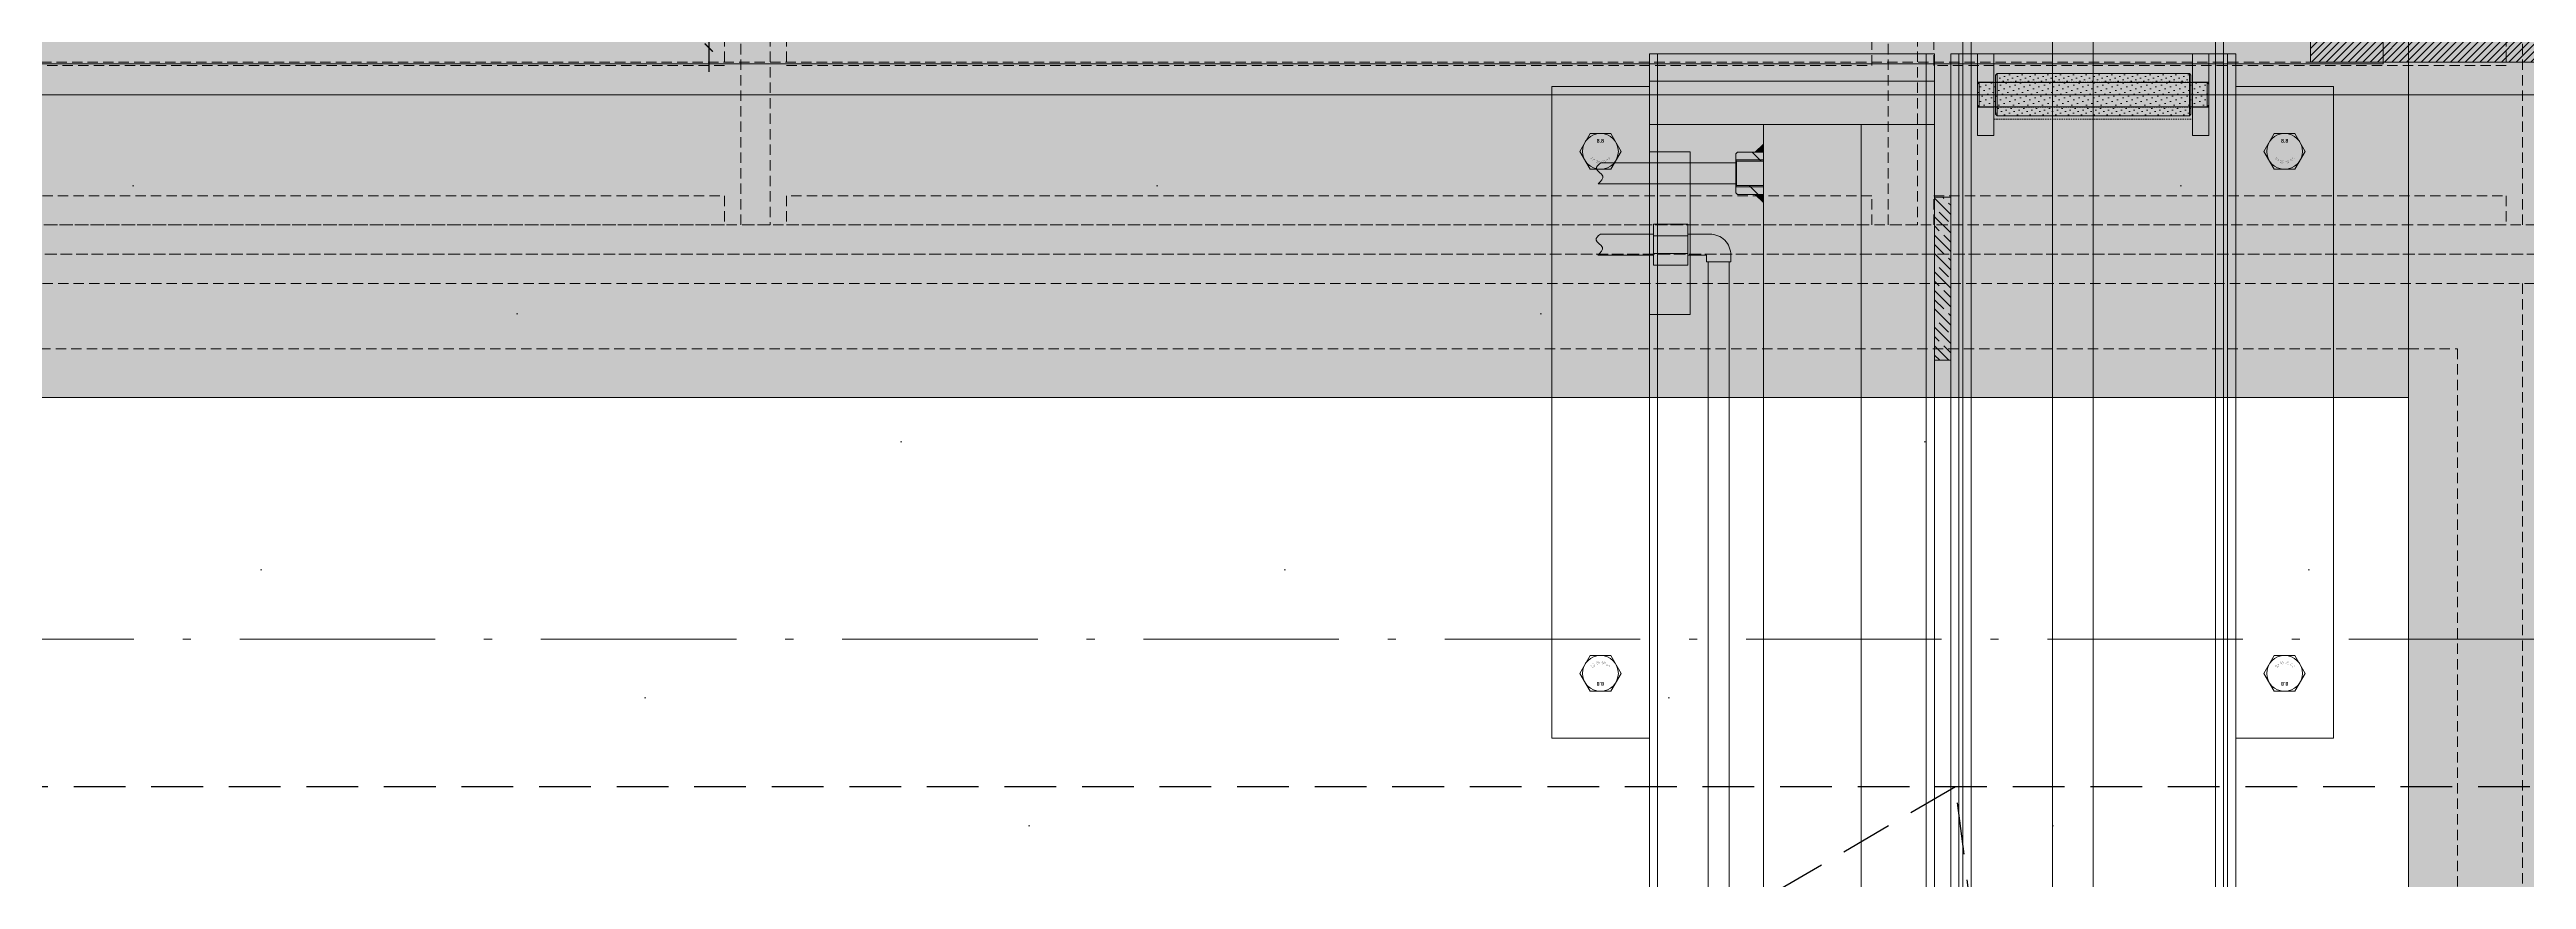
# Model space of a CAD drawing. Header units: millimetres. Extents: x -853320 to 19484, y -510814 to 9708.
# Drawn here: x 14348 to 15869, y 6188 to 6698 of the extents above; entities that cross this region are included whole.
import ezdxf

# ---------------------------------------------------------------- set-up
doc = ezdxf.new("R2010")
doc.units = ezdxf.units.MM
for name, pattern in [('DASHDOT', [18.5, 12, -3, 0.5, -3]), ('NASCOSTA', [9.525, 6.35, -3.175]), ('TRATTEGGIATA2', [9.525, 6.35, -3.175]), ('TRATTOPUNTO', [25.4, 12.7, -6.35, 0, -6.35])]:
    doc.linetypes.add(name, pattern=pattern)
for name, color, linetype in [('05', 5, 'Continuous'), ('assi', 1, 'TRATTOPUNTO'), ('DS_ST_quote 1_50', 7, 'Continuous'), ('DV5_0', 7, 'Continuous'), ('IA_ARREDI', 73, 'Continuous')]:
    doc.layers.add(name, color=color, linetype=linetype)
for name, color, linetype, lineweight in [('F_ARREDI', 7, 'Continuous', 5), ('F_ESCURSORI_slider', 7, 'Continuous', 0), ('F_MASSELLO_abete', 30, 'Continuous', 5), ('F_MULTI laminato OPACO', 1, 'Continuous', 5), ('F_MULTI laminato_soffitto_veletta', 6, 'Continuous', 5), ('F_PARETI-PAVIMENTI e SOFFITTI_cassone', 3, 'Continuous', 5), ('F_RIV.to PARETI e SOFFITTO_slider', 7, 'Continuous', 5), ('F_Sezioni', 5, 'Continuous', 9), ('F_SOFFITTI', 7, 'Continuous', 5)]:
    doc.layers.add(name, color=color, linetype=linetype, lineweight=lineweight)
doc.layers.add('F_PARETI_slider', color=1, linetype='Continuous', lineweight=5, true_color=0xff0000)
doc.styles.add('ARIAL', font='arial.ttf')
doc.styles.add('NEGATIVO', font='swissbo.ttf', dxfattribs={"width": 0.8, "oblique": 10})
doc.dimstyles.new('ISO-100', dxfattribs={"dimtxt": 100, "dimasz": 5, "dimexe": 0.25, "dimexo": 6, "dimgap": 6, "dimtad": 1, "dimtxsty": 'ARIAL', "dimblk": 'ARCHTICK', "dimcen": 2.5, "dimdle": 15, "dimse1": 1, "dimse2": 1, "dimclrd": 256, "dimclre": 256, "dimclrt": 256, "dimadec": 0, "dimazin": 0, "dimtfac": 1, "dimtmove": 0, "dimatfit": 3, "dimldrblk": 'ARCHTICK', "dimfxl": 1, "dimlwd": -1, "dimlwe": -1, "dimarcsym": 0})
pattern_1 = [(225.0093, (461698.474, -16130.586), (11.22714, -11.2235), [])]
pattern_2 = [(225.00929753, (461698.474492, -16130.5862916), (0.00353610758, -0.00353496014), [])]

# ---------------------------------------------------------------- blocks, each defined once
blk = doc.blocks.new('CONTROSOFITTO_posteriore_lato corto_2415x250_pianta_vista da sopra')
at = {"layer": 'F_MULTI laminato_soffitto_veletta', "transparency": 33554585}
h = blk.add_hatch(color=8, dxfattribs=at)
h.dxf.hatch_style = 1
h.paths.add_polyline_path([(38560.9, -5047.4), (38560.9, -7465.4), (38310.9, -7465.4), (38310.9, -5047.4)])
at = {"layer": 'F_MULTI laminato_soffitto_veletta'}
blk.add_lwpolyline([(38560.9, -5047.4), (38560.9, -7465.4), (38310.9, -7465.4), (38310.9, -5047.4)], close=True, dxfattribs=at)
at = {"layer": 'F_MULTI laminato_soffitto_veletta', "linetype": 'NASCOSTA'}
for points in [[(38490.9, -5227.4), (38490.9, -5897.4), (38472.9, -5897.4), (38472.9, -5227.4)], [(38530.9, -5836.5), (38560.9, -5836.5), (38560.9, -5267.4), (38530.9, -5267.4)]]:
    blk.add_lwpolyline(points, close=True, dxfattribs=at)
blk = doc.blocks.new('CONTROSOFITTO_anteriore_lato lungo_2010x250_pianta_vista da sopra')
at = {"layer": 'F_MULTI laminato_soffitto_veletta', "transparency": 33554585}
h = blk.add_hatch(color=8, dxfattribs=at)
h.dxf.hatch_style = 1
h.paths.add_polyline_path([(30281.4, -369), (28251.4, -369), (28251.4, -619), (30281.4, -619)])
at = {"layer": 'F_MASSELLO_abete', "color": 1, "linetype": 'NASCOSTA'}
for points in [[(28163.4, -457), (30369.4, -457), (30369.4, -475), (28163.4, -475)], [(29257.4, -591), (29275.4, -591), (29275.4, -475), (29257.4, -475)], [(29961.9, -591), (29979.9, -591), (29979.9, -475), (29961.9, -475)], [(30351.4, -591), (30369.4, -591), (30369.4, -475), (30351.4, -475)]]:
    blk.add_lwpolyline(points, close=True, dxfattribs=at)
at = {"layer": 'F_MASSELLO_abete', "linetype": 'NASCOSTA'}
for points in [[(29247.4, -475), (28580.9, -475), (28580.9, -493), (29247.4, -493)], [(29285.4, -475), (29951.9, -475), (29951.9, -493), (29285.4, -493)], [(30341.4, -475), (29989.9, -475), (29989.9, -493), (30341.4, -493)]]:
    blk.add_lwpolyline(points, close=True, dxfattribs=at)
at = {"layer": 'F_MASSELLO_abete', "color": 3, "linetype": 'NASCOSTA'}
for points in [[(29247.4, -573), (28580.9, -573), (28580.9, -591), (29247.4, -591)], [(29285.4, -573), (29951.9, -573), (29951.9, -591), (29285.4, -591)], [(30341.4, -573), (29989.9, -573), (29989.9, -591), (30341.4, -591)]]:
    blk.add_lwpolyline(points, close=True, dxfattribs=at)
at = {"layer": 'F_MULTI laminato_soffitto_veletta', "linetype": 'NASCOSTA'}
for points in [[(28251.4, -369), (30281.4, -369), (30281.4, -399), (28251.4, -399)], [(28171.4, -439), (30361.4, -439), (30361.4, -457), (28171.4, -457)]]:
    blk.add_lwpolyline(points, close=True, dxfattribs=at)
at = {"layer": 'F_MULTI laminato_soffitto_veletta'}
blk.add_lwpolyline([(30281.4, -369), (28251.4, -369), (28251.4, -619), (30281.4, -619)], close=True, dxfattribs=at)
blk = doc.blocks.new('CONTROSOFITTO_rev.01_pianta_vista da sopra')
at = {"layer": 'F_SOFFITTI', "xscale": -1, "rotation": 180}
blk.add_blockref('CONTROSOFITTO_anteriore_lato lungo_2010x250_pianta_vista da sopra', (-589.7, -35556.7), dxfattribs=at)
at = {"layer": 'F_SOFFITTI', "xscale": -1}
blk.add_blockref('CONTROSOFITTO_posteriore_lato corto_2415x250_pianta_vista da sopra', (68252.6, -29890.3), dxfattribs=at)
blk = doc.blocks.new('SLIDER grande_lato cucina_pianta_rev.01')
at = {"color": 1}
blk.add_lwpolyline([(267502, -68598.9), (276586, -68598.9), (276586, -69793.9), (267502, -69793.9)], close=True, dxfattribs=at)
blk = doc.blocks.new('PARETE LETTO_camera master_pianta')
at = {"layer": 'IA_ARREDI', "color": 1, "linetype": 'NASCOSTA', "ltscale": 5}
blk.add_lwpolyline([(736774.1, 525886.1), (735174.1, 525886.1), (735174.1, 527886.1), (736774.1, 527886.1)], close=True, dxfattribs=at)
blk.add_lwpolyline([(735174.1, 527405.5), (736774.1, 527200), (736674.9, 527029.6), (735174.1, 527405.5)], dxfattribs=at)
blk = doc.blocks.new('RIV.to_pareti e soffitto_grande_lato cucina_rev.01_pianta')
at = {"layer": 'F_MULTI laminato OPACO', "transparency": 33554508}
h = blk.add_hatch(dxfattribs=at)
h.set_pattern_fill('ANSI31', color=3)
h.set_pattern_definition([(45, (-816953.679, -495733.8327), (-2.24506403, 2.24506403), [])])
h.paths.add_polyline_path([(29781.6, 21782.7), (29631.6, 21782.7), (29631.6, 21800.7), (29781.6, 21800.7)])
at = {"layer": 'F_MULTI laminato OPACO', "color": 3, "linetype": 'NASCOSTA'}
blk.add_lwpolyline([(20646.6, 21782.7), (29631.6, 21782.7), (29631.6, 21800.7), (20646.6, 21800.7)], close=True, dxfattribs=at)
at = {"layer": 'F_MULTI laminato OPACO', "color": 3}
blk.add_lwpolyline([(29781.6, 21782.7), (29631.6, 21782.7), (29631.6, 21800.7), (29781.6, 21800.7)], close=True, dxfattribs=at)
blk = doc.blocks.new('Pavim. idr. 1')
at = {"lineweight": 13}
h = blk.add_hatch(dxfattribs=at)
h.set_pattern_fill('DOTS', color=1, scale=140, angle=45)
h.set_pattern_definition([(45, (-29878.93, 459742.27), (-78.57724, 235.73172), [0, -222.25])])
h.paths.add_polyline_path([(423470.8, 430283.1), (410205.8, 430283.1), (410205.8, 427993.1), (423470.8, 427993.1)])
at = {"color": 1, "lineweight": 13}
blk.add_lwpolyline([(423470.8, 430283.1), (410205.8, 430283.1), (410205.8, 427993.1), (423470.8, 427993.1)], close=True, dxfattribs=at)
blk = doc.blocks.new('F_PAVIMENTO CASSONE_pianta')
at = {"color": 2, "lineweight": 5}
blk.add_blockref('Pavim. idr. 1', (185525.7, 19630.3), dxfattribs=at)
blk.add_blockref('Pavim. idr. 1', (185525.7, 19630.3), dxfattribs=at)
blk = doc.blocks.new('Viti v.alto')
at = {"color": 115, "lineweight": 5, "ltscale": 0.15}
blk.add_lwpolyline([(-66067.4, -127375.7), (-66073.8, -127364.7), (-66086.5, -127364.7), (-66092.9, -127375.7), (-66086.5, -127386.7), (-66073.8, -127386.7)], close=True, dxfattribs=at)
at = {"color": 115, "lineweight": 5, "ltscale": 0.15, "const_width": 0.0632}
for points in [[(-66083.8, -127381.1), (-66083.6, -127380.8), (-66083.6, -127380.6), (-66083.7, -127380.4), (-66083.9, -127380.1), (-66084.5, -127379.5), (-66084.7, -127379.3), (-66085, -127379.2), (-66085.2, -127379.3), (-66085.4, -127379.5), (-66085.8, -127379.8), (-66086, -127380.1), (-66086, -127380.3), (-66085.9, -127380.5), (-66085.7, -127380.8), (-66085.1, -127381.4), (-66084.9, -127381.6), (-66084.7, -127381.7), (-66084.4, -127381.6), (-66084.2, -127381.4), (-66083.8, -127381.1)], [(-66084.4, -127380.9), (-66084.7, -127381.1), (-66084.8, -127381.1), (-66084.9, -127381), (-66085.3, -127380.5), (-66085.4, -127380.4), (-66085.5, -127380.3), (-66085.4, -127380.2), (-66085.3, -127380.1), (-66085.2, -127380), (-66085.1, -127379.8), (-66085, -127379.8), (-66084.9, -127379.8), (-66084.7, -127379.9), (-66084.3, -127380.4), (-66084.2, -127380.5), (-66084.2, -127380.6), (-66084.2, -127380.7), (-66084.3, -127380.8), (-66084.4, -127380.9)], [(-66080.8, -127381.5), (-66081.3, -127381.3), (-66081.4, -127381.7), (-66082.4, -127381.5), (-66082.6, -127381.5), (-66082.8, -127381.6), (-66082.9, -127381.7), (-66083, -127381.9), (-66083, -127382), (-66083, -127382.2), (-66083, -127382.4), (-66082.8, -127382.6), (-66082.6, -127382.7), (-66081.2, -127383.1), (-66080.8, -127381.5)], [(-66081.6, -127382.6), (-66082.3, -127382.4), (-66082.5, -127382.3), (-66082.5, -127382.1), (-66082.5, -127382.1), (-66082.4, -127382), (-66082.3, -127381.9), (-66081.5, -127382.1), (-66081.6, -127382.6)], [(-66077.8, -127381), (-66078.3, -127381.2), (-66078.2, -127381.6), (-66079.2, -127381.8), (-66079.4, -127382), (-66079.5, -127382.1), (-66079.5, -127382.3), (-66079.5, -127382.5), (-66079.4, -127382.6), (-66079.4, -127382.8), (-66079.2, -127383), (-66079, -127383.1), (-66078.7, -127383), (-66077.4, -127382.7), (-66077.8, -127381)], [(-66078, -127382.4), (-66078.7, -127382.6), (-66078.9, -127382.6), (-66078.9, -127382.5), (-66079, -127382.4), (-66079, -127382.3), (-66078.8, -127382.2), (-66078.1, -127382), (-66078, -127382.4)], [(-66076.4, -127381), (-66076.6, -127380.8), (-66076.7, -127380.6), (-66076.6, -127380.3), (-66076.4, -127380.1), (-66075.8, -127379.5), (-66075.5, -127379.3), (-66075.3, -127379.2), (-66075.1, -127379.2), (-66074.8, -127379.4), (-66074.4, -127379.8), (-66074.3, -127380), (-66074.2, -127380.3), (-66074.3, -127380.5), (-66074.5, -127380.7), (-66075.1, -127381.3), (-66075.4, -127381.5), (-66075.6, -127381.6), (-66075.8, -127381.6), (-66076.1, -127381.4), (-66076.4, -127381)], [(-66075.8, -127380.9), (-66075.6, -127381), (-66075.5, -127381), (-66075.3, -127380.9), (-66074.9, -127380.5), (-66074.8, -127380.4), (-66074.8, -127380.2), (-66074.8, -127380.1), (-66074.9, -127380), (-66075.1, -127379.9), (-66075.2, -127379.8), (-66075.3, -127379.8), (-66075.4, -127379.8), (-66075.5, -127379.9), (-66076, -127380.3), (-66076.1, -127380.5), (-66076.1, -127380.6), (-66076, -127380.7), (-66075.9, -127380.8), (-66075.8, -127380.9)]]:
    blk.add_lwpolyline(points, dxfattribs=at)
at = {"color": 115, "lineweight": 5, "ltscale": 0.15}
blk.add_circle((-66080.1, -127375.7), 11, dxfattribs=at)
at = {"color": 115, "lineweight": 5, "ltscale": 0.15, "style": 'NEGATIVO'}
blk.add_text('8.8', height=2.31, dxfattribs=at).set_placement((-66082.3, -127370.4))
blk = doc.blocks.new('Boccola d.26x120')
at = {"linetype": 'ByBlock', "lineweight": 5}
h = blk.add_hatch(dxfattribs=at)
h.set_pattern_fill('DOTS', color=30, scale=1.75, angle=225)
h.paths.add_polyline_path([(458410.2, -16234.6), (458410.2, -16230.2), (458409.2, -16229.2), (458291.2, -16229.2), (458291.2, -16234.6)])
h.paths.add_polyline_path([(458291.2, -16229.2), (458290.2, -16230.2), (458290.2, -16234.6), (458291.2, -16234.6)])
h = blk.add_hatch(dxfattribs=at)
h.set_pattern_fill('DOTS', color=30, scale=1.75, angle=225)
h.paths.add_polyline_path([(458291.2, -16249.9), (458291.2, -16255.2), (458409.2, -16255.2), (458409.2, -16249.9)])
h.paths.add_polyline_path([(458409.2, -16255.2), (458410.2, -16254.2), (458410.2, -16249.9), (458409.2, -16249.9)])
h.paths.add_polyline_path([(458291.2, -16249.9), (458290.2, -16249.9), (458290.2, -16254.2), (458291.2, -16255.2)])
at = {"color": 41, "linetype": 'TRATTEGGIATA2', "lineweight": 5, "ltscale": 0.15}
for p, q in [((458290.2, -16234.6), (458410.2, -16234.6)), ((458410.2, -16249.9), (458290.2, -16249.9))]:
    blk.add_line(p, q, dxfattribs=at)
at = {"color": 30, "linetype": 'ByBlock', "lineweight": 5}
for p, q in [((458291.2, -16229.2), (458291.2, -16255.2)), ((458409.2, -16255.2), (458409.2, -16229.2))]:
    blk.add_line(p, q, dxfattribs=at)
blk.add_lwpolyline([(458409.2, -16255.2), (458291.2, -16255.2), (458290.2, -16254.2), (458290.2, -16230.2), (458291.2, -16229.2), (458409.2, -16229.2), (458410.2, -16230.2), (458410.2, -16254.2)], close=True, dxfattribs=at)
at = {"layer": 'assi', "lineweight": 5, "ltscale": 0.3}
blk.add_line((458288.2, -16242.2), (458412.2, -16242.2), dxfattribs=at)
blk = doc.blocks.new('Perno d.15x145')
at = {"linetype": 'ByBlock', "lineweight": 5}
h = blk.add_hatch(dxfattribs=at)
h.set_pattern_fill('DOTS', color=150, scale=2, angle=225)
h.paths.add_polyline_path([(458421.2, -16298.7), (458421.2, -16285.7), (458420.2, -16284.7), (458280.2, -16284.7), (458279.2, -16285.7), (458279.2, -16298.7), (458280.2, -16299.7), (458420.2, -16299.7)])
at = {"color": 150, "linetype": 'ByBlock', "lineweight": 5}
for p, q in [((458280.2, -16299.7), (458280.2, -16284.7)), ((458420.2, -16299.7), (458420.2, -16284.7))]:
    blk.add_line(p, q, dxfattribs=at)
blk.add_lwpolyline([(458421.2, -16298.7), (458421.2, -16285.7), (458420.2, -16284.7), (458280.2, -16284.7), (458279.2, -16285.7), (458279.2, -16298.7), (458280.2, -16299.7), (458420.2, -16299.7)], close=True, dxfattribs=at)
at = {"layer": 'assi', "lineweight": 5, "ltscale": 0.3}
blk.add_line((458277.2, -16292.2), (458423.2, -16292.2), dxfattribs=at)
blk = doc.blocks.new('Pist. c.1150 aperti')
at = {"linetype": 'Continuous', "lineweight": 5, "ltscale": 25.4}
h = blk.add_hatch(dxfattribs=at)
h.set_pattern_fill('LINE', color=135, scale=0.04, angle=225.0093, style=0, pattern_type=2)
h.set_pattern_definition(pattern_2)
h.paths.add_polyline_path([(461405.8, -14728.5), (461410.8, -14733.5), (461405.8, -14733.5)])
h = blk.add_hatch(dxfattribs=at)
h.set_pattern_fill('LINE', color=135, scale=127, angle=225.0093, style=0, pattern_type=2)
h.set_pattern_definition(pattern_1)
h.paths.add_polyline_path([(461405.8, -14733.5), (461421.8, -14733.5), (461422.8, -14734.5), (461422.8, -14738.5), (461422.3, -14739), (461405.8, -14739)])
at = {"lineweight": 5}
h = blk.add_hatch(dxfattribs=at)
h.set_pattern_fill('JIS_STN_1E', color=6, scale=8, style=0)
h.set_pattern_definition([(45, (527858.007, 111133.4975), (-5.65685425, 5.65685425), []), (45, (527863.647, 111133.4975), (-5.65685425, 5.65685425), [8, -4])])
h.paths.add_polyline_path([(461300.8, -14861.2), (461290.8, -14861.2), (461290.8, -14761.2), (461300.8, -14761.2)])
at = {"linetype": 'Continuous', "lineweight": 5, "ltscale": 25.4}
h = blk.add_hatch(dxfattribs=at)
h.set_pattern_fill('LINE', color=135, scale=127, angle=225.0093, style=0, pattern_type=2)
h.set_pattern_definition(pattern_1)
h.paths.add_polyline_path([(461421.8, -14759.5), (461405.8, -14759.5), (461405.8, -14754), (461422.3, -14754), (461422.8, -14754.5), (461422.8, -14758.5)])
h = blk.add_hatch(dxfattribs=at)
h.set_pattern_fill('LINE', color=135, scale=0.04, angle=225.0093, style=0, pattern_type=2)
h.set_pattern_definition(pattern_2)
h.paths.add_polyline_path([(461405.8, -14759.5), (461410.8, -14759.5), (461405.8, -14764.5)])
at = {"color": 2, "linetype": 'ByBlock', "lineweight": 5}
for p, q in [((461132.3, -14690.6), (461142.3, -14690.6)), ((461274.3, -14690.6), (461264.3, -14690.6)), ((461132.3, -14705.9), (461142.3, -14705.9)), ((461274.3, -14705.9), (461264.3, -14705.9))]:
    blk.add_line(p, q, dxfattribs=at)
at = {"color": 41, "linetype": 'TRATTEGGIATA2', "lineweight": 5, "ltscale": 0.15}
blk.add_line((461274.3, -14690.6), (461264.3, -14690.6), dxfattribs=at)
at = {"lineweight": 5}
for p, q in [((461475.8, -14733.2), (461450.8, -14733.2)), ((461450.8, -14833.2), (461450.8, -14733.2)), ((461475.8, -14833.2), (461450.8, -14833.2))]:
    blk.add_line(p, q, dxfattribs=at)
at = {"color": 135, "linetype": 'Continuous', "lineweight": 5, "ltscale": 25.4}
blk.add_line((461405.8, -14738.2), (461422.3, -14738.2), dxfattribs=at)
at = {"color": 135, "lineweight": 5}
for p, q in [((461405.8, -14754), (461405.8, -14739)), ((461452.3, -14784.8), (461473.3, -14784.8)), ((461452.3, -14795.8), (461473.3, -14795.8))]:
    blk.add_line(p, q, dxfattribs=at)
blk.add_lwpolyline([(461203.3, -15702), (461203.3, -14530), (461228.3, -14530), (461228.3, -15702), (461203.3, -15702)], dxfattribs=at)
at = {"lineweight": 5}
for points in [[(461115.8, -17013.2), (461115.8, -14673.2), (461290.8, -14673.2), (461290.8, -17013.2)], [(461120.8, -17013.2), (461120.8, -14673.2), (461285.8, -14673.2), (461285.8, -17013.2)], [(461475.8, -14673.2), (461475.8, -17013.2), (461300.8, -17013.2), (461300.8, -14673.2)], [(461470.8, -14673.2), (461470.8, -17013.2), (461305.8, -17013.2), (461305.8, -14673.2)]]:
    blk.add_lwpolyline(points, close=True, dxfattribs=at)
at = {"color": 2, "linetype": 'ByBlock', "lineweight": 5}
for points in [[(461132.3, -14673.2), (461142.3, -14673.2), (461142.3, -14723.2), (461132.3, -14723.2)], [(461274.3, -14673.2), (461264.3, -14673.2), (461264.3, -14723.2), (461274.3, -14723.2)]]:
    blk.add_lwpolyline(points, close=True, dxfattribs=at)
at = {"color": 135, "lineweight": 5}
for points in [[(461300.8, -14716.5), (461475.8, -14716.5), (461475.8, -14690), (461300.8, -14690)], [(461405.8, -15984.5), (461345.8, -15984.5), (461345.8, -14716.5), (461405.8, -14716.5)], [(461473.3, -14777.8), (461452.3, -14777.8), (461452.3, -14802.8), (461473.3, -14802.8)]]:
    blk.add_lwpolyline(points, close=True, dxfattribs=at)
at = {"color": 30, "lineweight": 5}
for points in [[(461055.8, -15093.2), (461115.8, -15093.2), (461115.8, -14693.2), (461055.8, -14693.2)], [(461535.8, -15093.2), (461475.8, -15093.2), (461475.8, -14693.2), (461535.8, -14693.2)]]:
    blk.add_lwpolyline(points, close=True, dxfattribs=at)
at = {"color": 135, "linetype": 'Continuous', "lineweight": 5, "ltscale": 25.4}
for points in [[(461405.8, -14728.5), (461410.8, -14733.5), (461405.8, -14733.5), (461405.8, -14728.5)], [(461405.8, -14733.5), (461421.8, -14733.5), (461422.8, -14734.5), (461422.8, -14738.5), (461422.3, -14739), (461405.8, -14739), (461405.8, -14733.5)], [(461421.8, -14759.5), (461405.8, -14759.5), (461405.8, -14754), (461422.3, -14754), (461422.8, -14754.5), (461422.8, -14758.5), (461421.8, -14759.5)], [(461405.8, -14759.5), (461410.8, -14759.5), (461405.8, -14764.5), (461405.8, -14759.5)]]:
    blk.add_lwpolyline(points, close=True, dxfattribs=at)
at = {"color": 6, "lineweight": 5}
blk.add_lwpolyline([(461300.8, -14861.2), (461290.8, -14861.2), (461290.8, -14761.2), (461300.8, -14761.2)], close=True, dxfattribs=at)
at = {"color": 135, "lineweight": 5}
blk.add_lwpolyline([(461438.8, -14783.8), (461452.3, -14783.8), (461452.3, -14796.8), (461440.8, -14796.8), (461440.8, -14800.8), (461425.8, -14800.8), (461425.8, -14796.8, -0.414214)], format="xyb", close=True, dxfattribs=at)
at = {"layer": '05', "color": 41, "linetype": 'TRATTEGGIATA2', "lineweight": 5, "ltscale": 0.15}
blk.add_lwpolyline([(461264.3, -14673.2), (461264.3, -14713.2), (461142.3, -14713.2), (461142.3, -14673.2)], dxfattribs=at)
at = {"layer": 'assi', "color": 175, "linetype": 'Continuous', "lineweight": 5, "ltscale": 0.2}
for points in [[(461123.3, -15763.2), (461123.3, -13503.2), (461283.3, -13503.2), (461283.3, -15763.2)], [(461128.3, -13503.2), (461123.3, -13503.2), (461123.3, -15683.2), (461128.3, -15683.2)], [(461128.3, -15763.2), (461128.3, -13503.2), (461278.3, -13503.2), (461278.3, -15763.2)], [(461283.3, -13503.2), (461278.3, -13503.2), (461278.3, -15763.2), (461283.3, -15763.2)]]:
    blk.add_lwpolyline(points, close=True, dxfattribs=at)
at = {"layer": 'DV5_0', "color": 135, "linetype": 'Continuous', "lineweight": 5, "ltscale": 25.4}
for p, q in [((461405.8, -14728.5), (461405.8, -14733.5)), ((461410.8, -14733.5), (461405.8, -14728.5)), ((461405.8, -14733.5), (461421.8, -14733.5)), ((461405.8, -14739), (461405.8, -14733.5)), ((461405.8, -14733.5), (461410.8, -14733.5)), ((461421.8, -14733.5), (461422.8, -14734.5)), ((461422.8, -14738.5), (461422.8, -14734.5)), ((461422.3, -14739), (461405.8, -14739)), ((461422.8, -14738.5), (461422.3, -14739)), ((461422.3, -14739), (461422.3, -14754)), ((461422.8, -14754.5), (461422.8, -14738.5)), ((461422.8, -14740), (461505.6, -14740)), ((461405.8, -14754), (461422.3, -14754)), ((461405.8, -14759.5), (461405.8, -14754)), ((461405.8, -14754.8), (461422.3, -14754.8)), ((461421.8, -14759.5), (461405.8, -14759.5)), ((461410.8, -14759.5), (461405.8, -14759.5)), ((461405.8, -14764.5), (461410.8, -14759.5)), ((461405.8, -14759.5), (461405.8, -14764.5)), ((461422.8, -14758.5), (461421.8, -14759.5)), ((461422.3, -14754), (461422.8, -14754.5)), ((461422.8, -14753), (461507.3, -14753)), ((461422.8, -14758.5), (461422.8, -14754.5)), ((461473.3, -14783.8), (461505.9, -14783.8)), ((461473.3, -14796.8), (461507.6, -14796.8)), ((461426.8, -15899.5), (461426.8, -14800.8)), ((461439.8, -15899.5), (461439.8, -14800.8))]:
    blk.add_line(p, q, dxfattribs=at)
for points in [[(461507.3, -14753), (461505.6, -14751.3), (461502, -14747.9), (461510.4, -14744.1), (461507.2, -14741.2), (461505.6, -14740)], [(461507.6, -14796.8), (461505.9, -14795.1), (461502.3, -14791.7), (461510.7, -14787.9), (461507.5, -14785), (461505.9, -14783.8)]]:
    blk.add_open_spline(points, degree=3, knots=[0, 0, 0, 0, 5.647963, 11.644085, 16.409107, 16.409107, 16.409107, 16.409107], dxfattribs=at)
at = {"lineweight": 5}
for name, p in [('Perno d.15x145', (2853.1, 1594)), ('Boccola d.26x120', (2853.1, 1544)), ('Viti v.alto', (527586, 112642.7))]:
    blk.add_blockref(name, p, dxfattribs=at)
at = {"lineweight": 5, "xscale": -1}
blk.add_blockref('Viti v.alto', (395005.7, 112642.7), dxfattribs=at)
at = {"lineweight": 5, "rotation": 180}
blk.add_blockref('Viti v.alto', (395005.7, -142429.2), dxfattribs=at)
at = {"lineweight": 5, "xscale": -1, "rotation": 180}
blk.add_blockref('Viti v.alto', (527586, -142429.2), dxfattribs=at)
blk = doc.blocks.new('_ArchTick')
at = {"color": 0, "linetype": 'ByBlock', "const_width": 0.15}
blk.add_lwpolyline([(-0.5, -0.5), (0.5, 0.5)], dxfattribs=at)
blk = doc.blocks.new('*D146')
at = {"layer": 'Defpoints', "color": 0, "transparency": 16777216}
for p in [(5588.6, 7348.8), (19268.5, 2810.7), (19483.8, 2810.7)]:
    blk.add_point(p, dxfattribs=at)
at = {"layer": 'DS_ST_quote 1_50', "transparency": 16777216}
blk.add_line((19268.5, 7363.8), (19268.5, 2795.7), dxfattribs=at)
at = {"layer": 'DS_ST_quote 1_50', "transparency": 16777216, "xscale": 5, "yscale": 5, "zscale": 5}
for p, rotation in [((19268.5, 7348.8), 90), ((19268.5, 2810.7), 270)]:
    blk.add_blockref('_ArchTick', p, dxfattribs=dict(at, rotation=rotation))
at = {"layer": 'DS_ST_quote 1_50', "transparency": 16777216, "insert": (19202.4, 5079.7), "char_height": 100, "attachment_point": 5, "rotation": 90, "style": 'ARIAL'}
blk.add_mtext('4538,15', dxfattribs=at)
blk = doc.blocks.new('*D152')
at = {"layer": 'Defpoints', "color": 0, "transparency": 16777216}
for p in [(14949.9, 7373.8), (14752.7, 6698.8), (14949.9, 6698.8)]:
    blk.add_point(p, dxfattribs=at)
at = {"layer": 'DS_ST_quote 1_50', "transparency": 16777216}
blk.add_line((14752.7, 7388.8), (14752.7, 6683.8), dxfattribs=at)
at = {"layer": 'DS_ST_quote 1_50', "transparency": 16777216, "xscale": 5, "yscale": 5, "zscale": 5}
for p, rotation in [((14752.7, 7373.8), 90), ((14752.7, 6698.8), 270)]:
    blk.add_blockref('_ArchTick', p, dxfattribs=dict(at, rotation=rotation))
at = {"layer": 'DS_ST_quote 1_50', "transparency": 16777216, "insert": (14695.6, 7036.3), "char_height": 100, "attachment_point": 5, "rotation": 90, "style": 'ARIAL'}
blk.add_mtext('675', dxfattribs=at)

msp = doc.modelspace()

# ---------------------------------------------------------------- linework, layer by layer
at = {"layer": 'F_Sezioni', "color": 3, "linetype": 'DASHDOT', "lineweight": 15, "ltscale": 10}
msp.add_lwpolyline([(1972.521, 6461.717), (1884.722, 6574.264), (1884.722, 6335.616), (16976.055, 6335.616)], dxfattribs=at)

# ---------------------------------------------------------------- block references
at = {"layer": 'F_PARETI-PAVIMENTI e SOFFITTI_cassone', "color": 2, "lineweight": 5, "rotation": 180}
msp.add_blockref('F_PAVIMENTO CASSONE_pianta', (611942.834, 454293.23), dxfattribs=at)
at = {"layer": 'F_SOFFITTI'}
msp.add_blockref('CONTROSOFITTO_rev.01_pianta_vista da sopra', (-13895.269, 41671.543), dxfattribs=at)

# ---------------------------------------------------------------- next in the draw order: block references
at = {"layer": 'F_PARETI_slider'}
msp.add_blockref('SLIDER grande_lato cucina_pianta_rev.01', (-260805.128, 76482.668), dxfattribs=at)

# ---------------------------------------------------------------- next in the draw order: block references
at = {"layer": 'F_ARREDI', "color": 2, "lineweight": 5, "xscale": -1, "rotation": 270}
msp.add_blockref('PARETE LETTO_camera master_pianta', (-511681.765, -730529.306), dxfattribs=at)
at = {"layer": 'F_ESCURSORI_slider', "lineweight": 13, "xscale": -1}
msp.add_blockref('Pist. c.1150 aperti', (476806.17, 21368.056), dxfattribs=at)
at = {"layer": 'F_RIV.to PARETI e SOFFITTO_slider'}
msp.add_blockref('RIV.to_pareti e soffitto_grande_lato cucina_rev.01_pianta', (-13895.268, -15092.845), dxfattribs=at)

# ---------------------------------------------------------------- next in the draw order: dimensions: what is measured, and where the dimension line sits
at = {"layer": 'DS_ST_quote 1_50', "color": 4}
for base, p1, p2, picture, middle in [((14752.677, 6698.815), (14949.851, 7373.815), (14949.851, 6698.815), '*D152', (14695.62, 7036.315)), ((19268.5243, 2810.6601), (5588.556, 7348.8148), (19483.824, 2810.6601), '*D146', (19202.4288, 5079.7375))]:
    dim = msp.add_linear_dim(base=base, p1=p1, p2=p2, angle=90, dimstyle='ISO-100', dxfattribs=at)
    dim.commit()
    dim.dimension.update_dxf_attribs({"geometry": picture, "text_midpoint": middle})

doc.saveas('drawing.dxf')
